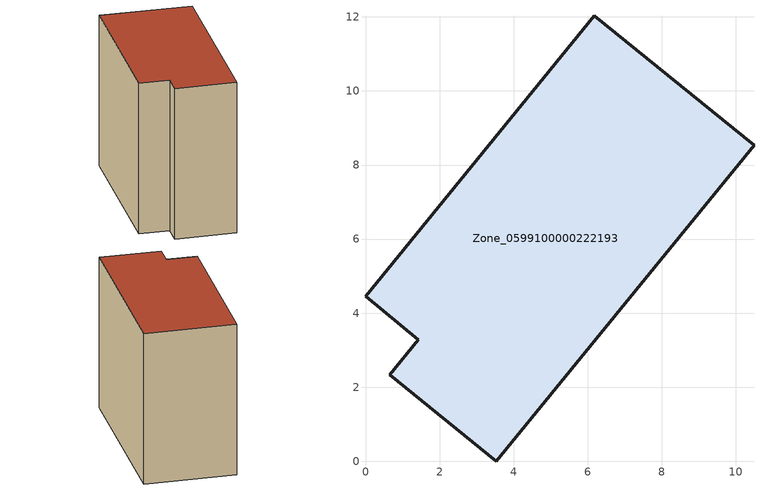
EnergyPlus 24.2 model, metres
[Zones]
Zone_0599100000222193
 floor ground (C_G): 0.66,2.34 1.43,3.29 0,4.45 6.18,12.03 10.49,8.53 3.53,0 z0
 wall outside (C_F): 1.43,3.29 0.66,2.34 3.53,0 10.49,8.53 6.18,12.03 0,4.45 1.43,3.29 z0:9.54
 roof outside (C_R): 6.18,12.03 0,4.45 1.43,3.29 0.66,2.34 3.53,0 10.49,8.53 z9.54
[BUILDING]
Pand.0599100000222193: North Axis=0; Terrain=City; Loads Convergence Tolerance Value=0.04; Temperature Convergence Tolerance Value=0.4; Solar Distribution=FullExterior; Maximum Number of Warmup Days=25; Minimum Number of Warmup Days=1
[Site:Location]
Rotterdam.The.Hague.AP_ZH_NLD Design_Conditions: Latitude=51.96; Longitude=4.45; Time Zone=1; Elevation=-4.5
[SITE:GROUNDTEMPERATURE:BUILDINGSURFACE]
18, 18, 18, 18, 18, 18, 18, 18, 18, 18, 18, 18
[MATERIAL] Thermal Absorptance=0.9; Solar Absorptance=0.7; Visible Absorptance=0.7
Name | Roughness | Thickness | Conductivity | Density | Specific Heat
G.TI.1946 | MediumSmooth | 0.15 | 1 | 540 | 1210
F.TI.1946 | Rough | 0.3 | 0.857143 | 1920 | 840
R.TI.1946 | MediumRough | 0.2 | 0.1 | 1500 | 1000
[CONSTRUCTION]
C_G: G.TI.1946
C_F: F.TI.1946
C_R: R.TI.1946
[ZONE]
Zone_0599100000222193: Type=1; Multiplier=1; Ceiling Height=Autocalculate; Volume=Autocalculate; Floor Area=autocalculate; Part of Total Floor Area=Yes
[ZONEINFILTRATION:DESIGNFLOWRATE]
Infil_Zone_0599100000222193: Zone or ZoneList or Space or SpaceList=Zone_0599100000222193; Schedule=AlwaysOn; Design Flow Rate Calculation Method=Flow/Area; Flow Rate per Floor Area=0.003; Constant Term Coefficient=1; Temperature Term Coefficient=0; Velocity Term Coefficient=0; Velocity Squared Term Coefficient=0
[HVACTEMPLATE:ZONE:IDEALLOADSAIRSYSTEM]
Zone_0599100000222193: Maximum Heating Supply Air Temperature=50; Minimum Cooling Supply Air Temperature=13; Maximum Heating Supply Air Humidity Ratio=0.0156; Minimum Cooling Supply Air Humidity Ratio=0.0077; Heating Limit=NoLimit; Cooling Limit=NoLimit; Dehumidification Control Type=ConstantSensibleHeatRatio; Cooling Sensible Heat Ratio=0.7; Dehumidification Setpoint=60; Humidification Control Type=None; Humidification Setpoint=30; Outdoor Air Method=None; Outdoor Air Flow Rate per Person=0.00944; Outdoor Air Flow Rate per Zone Floor Area=0; Outdoor Air Flow Rate per Zone=0; Demand Controlled Ventilation Type=None; Outdoor Air Economizer Type=NoEconomizer; Heat Recovery Type=None; Sensible Heat Recovery Effectiveness=0.7; Latent Heat Recovery Effectiveness=0.65
[ZONECONTROL:THERMOSTAT]
ThermostatControl_Zone_0599100000222193: Zone or ZoneList=Zone_0599100000222193; Control Type Schedule=DualSetpointControlType; Control 1=Thermostat_Zone_0599100000222193; Temperature Difference Between Cutout And Setpoint=0
[THERMOSTATSETPOINT:DUALSETPOINT]
Thermostat_Zone_0599100000222193: Heating Setpoint Temperature Schedule=HeatingSetpoint_Zone_0599100000222193; Cooling Setpoint Temperature Schedule=CoolingSetpoint_Zone_0599100000222193
[SCHEDULE:COMPACT]
HeatingSetpoint_Zone_0599100000222193: Through: 12/31, For: AllDays, Until: 24:00, 21
CoolingSetpoint_Zone_0599100000222193: Through: 12/31, For: AllDays, Until: 24:00, 24
DualSetpointControlType: Through: 12/31, For: AllDays, Until: 24:00, 4
AlwaysOn: Through: 12/31, For: AllDays, Until: 24:00, 1
